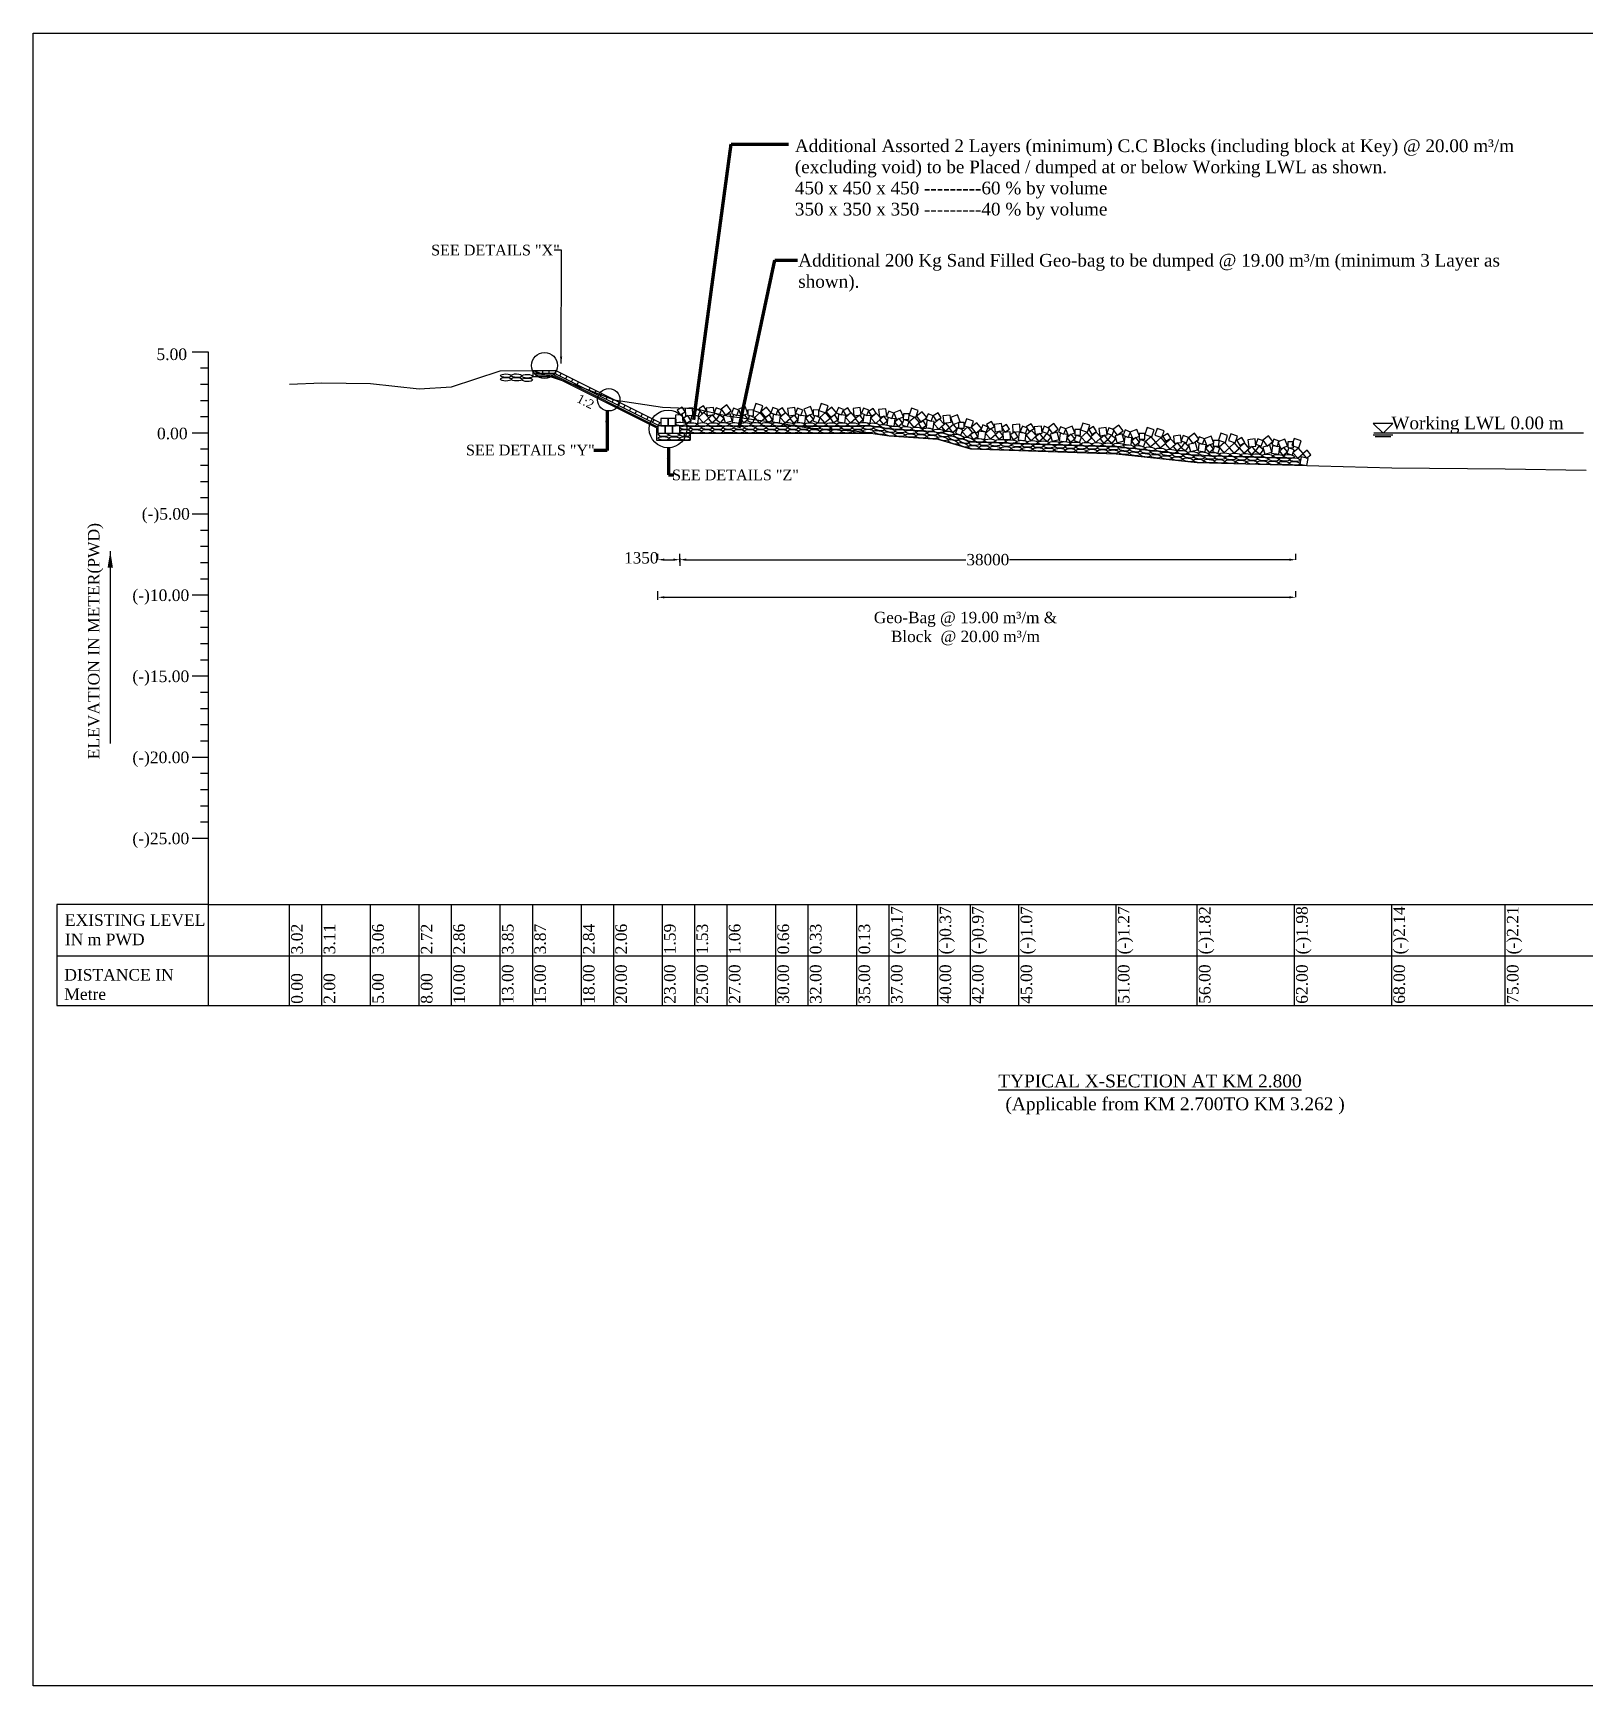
# Model space of a CAD drawing. Header units: metres. Extents: x -2434 to 11656, y -15288 to 8109.
# Drawn here: x 1716.4 to 1812.2, y -14117.7 to -14015.8 of the extents above; entities that cross this region are included whole.
import ezdxf

# ---------------------------------------------------------------- set-up
doc = ezdxf.new("R2010")
doc.units = ezdxf.units.M
doc.layers.add('LINE', color=7, linetype='Continuous')
doc.styles.get("Standard").update_dxf_attribs({"font": 'times.ttf'})
doc.dimstyles.get("Standard").update_dxf_attribs({"dimtxt": 0.5, "dimasz": 0.4075, "dimexe": 0.364, "dimexo": 0.219, "dimgap": 0.09, "dimtad": 0, "dimdec": 0, "dimlfac": 1000, "dimzin": 0, "dimdsep": 46, "dimtxsty": 'Standard', "dimcen": 0.09, "dimadec": 0, "dimazin": 0, "dimtfac": 1, "dimtdec": 0, "dimtofl": 0, "dimtmove": 0, "dimatfit": 3, "dimfxl": 1, "dimtolj": 1, "dimtzin": 0, "dimarcsym": 0})

# ---------------------------------------------------------------- blocks, each defined once
blk = doc.blocks.new('*D1532')
at = {"color": 0, "lineweight": -2, "ltscale": 0.5}
for p, q in [((1756.33, -14048.4), (1756.33, -14047.89)), ((1794.33, -14048.25), (1794.33, -14047.89)), ((1756.73, -14048.25), (1773.98, -14048.25)), ((1793.92, -14048.25), (1776.67, -14048.25))]:
    blk.add_line(p, q, dxfattribs=at)
at = {"color": 0, "linetype": 'Continuous', "lineweight": -3, "ltscale": 0.5}
for points in [[(1756.73, -14048.18), (1756.73, -14048.32), (1756.33, -14048.25)], [(1793.92, -14048.18), (1793.92, -14048.32), (1794.33, -14048.25)]]:
    blk.add_solid(points, dxfattribs=at)
at = {"layer": 'Defpoints', "color": 0, "linetype": 'Continuous', "lineweight": -3, "ltscale": 0.5}
for p in [(1794.33, -14048.25), (1794.33, -14048.25), (1756.33, -14053.95)]:
    blk.add_point(p, dxfattribs=at)
at = {"color": 0, "linetype": 'Continuous', "lineweight": -3, "ltscale": 0.5, "insert": (1775.33, -14048.25), "char_height": 0.7, "attachment_point": 5}
blk.add_mtext('\\A1;38000', dxfattribs=at)
blk = doc.blocks.new('*D1533')
at = {"color": 0, "lineweight": -2, "ltscale": 0.5}
for p, q in [((1754.98, -14048.25), (1754.98, -14047.89)), ((1755.38, -14048.25), (1755.92, -14048.25)), ((1756.33, -14048.16), (1756.33, -14048.62))]:
    blk.add_line(p, q, dxfattribs=at)
at = {"color": 0, "linetype": 'Continuous', "lineweight": -3, "ltscale": 0.5}
for points in [[(1755.38, -14048.18), (1755.38, -14048.32), (1754.98, -14048.25)], [(1755.92, -14048.18), (1755.92, -14048.32), (1756.33, -14048.25)]]:
    blk.add_solid(points, dxfattribs=at)
at = {"layer": 'Defpoints', "color": 0, "linetype": 'Continuous', "lineweight": -3, "ltscale": 0.5}
for p in [(1754.98, -14048.25), (1756.33, -14047.94), (1756.33, -14048.25)]:
    blk.add_point(p, dxfattribs=at)
at = {"color": 0, "linetype": 'Continuous', "lineweight": -3, "ltscale": 0.5, "insert": (1753.95, -14048.14), "char_height": 0.7, "attachment_point": 5}
blk.add_mtext('\\A1;1350', dxfattribs=at)
blk = doc.blocks.new('*D1534')
at = {"color": 0, "lineweight": -2, "ltscale": 0.5}
for p, q in [((1754.98, -14050.72), (1754.98, -14050.2)), ((1755.38, -14050.57), (1793.92, -14050.57)), ((1794.33, -14050.57), (1794.33, -14050.2))]:
    blk.add_line(p, q, dxfattribs=at)
at = {"color": 0, "linetype": 'Continuous', "lineweight": -3, "ltscale": 0.5}
for points in [[(1755.38, -14050.5), (1755.38, -14050.64), (1754.98, -14050.57)], [(1793.92, -14050.5), (1793.92, -14050.64), (1794.33, -14050.57)]]:
    blk.add_solid(points, dxfattribs=at)
at = {"layer": 'Defpoints', "color": 0, "linetype": 'Continuous', "lineweight": -3, "ltscale": 0.5}
for p in [(1794.33, -14050.57), (1794.33, -14050.57), (1754.98, -14056.61)]:
    blk.add_point(p, dxfattribs=at)
at = {"color": 0, "linetype": 'Continuous', "lineweight": -3, "ltscale": 0.5, "insert": (1773.95, -14052.5), "char_height": 0.7, "attachment_point": 5}
blk.add_mtext('\\A1;Geo-Bag @ 19.00 m³/m &\\PBlock  @ 20.00 m³/m', dxfattribs=at)

msp = doc.modelspace()

# ---------------------------------------------------------------- linework, layer by layer
at = {"color": 0, "lineweight": -2}
for p, q in [((1727.252059, -14035.442117), (1726.252059, -14035.442117)), ((1727.252059, -14075.741407), (1727.252059, -14035.442117)), ((1727.252059, -14036.442117), (1726.752059, -14036.442117)), ((1727.252059, -14037.442117), (1726.752059, -14037.442117)), ((1727.252059, -14038.442117), (1726.752059, -14038.442117)), ((1727.252059, -14039.442117), (1726.752059, -14039.442117)), ((1727.252059, -14040.442117), (1726.252059, -14040.442117)), ((1727.252059, -14041.442117), (1726.752059, -14041.442117)), ((1727.252059, -14042.442117), (1726.752059, -14042.442117)), ((1727.252059, -14043.442117), (1726.752059, -14043.442117)), ((1727.252059, -14044.442117), (1726.752059, -14044.442117)), ((1727.252059, -14045.442117), (1726.252059, -14045.442117)), ((1727.252059, -14046.442117), (1726.752059, -14046.442117)), ((1727.252059, -14047.442117), (1726.752059, -14047.442117)), ((1727.252059, -14048.442117), (1726.752059, -14048.442117)), ((1727.252059, -14049.442117), (1726.752059, -14049.442117)), ((1727.252059, -14050.442117), (1726.252059, -14050.442117)), ((1727.252059, -14051.442117), (1726.752059, -14051.442117)), ((1727.252059, -14052.442117), (1726.752059, -14052.442117)), ((1727.252059, -14053.442117), (1726.752059, -14053.442117)), ((1727.252059, -14054.442117), (1726.752059, -14054.442117)), ((1727.252059, -14055.442117), (1726.252059, -14055.442117)), ((1727.252059, -14056.442117), (1726.752059, -14056.442117)), ((1727.252059, -14057.442117), (1726.752059, -14057.442117)), ((1727.252059, -14058.442117), (1726.752059, -14058.442117)), ((1727.252059, -14059.442117), (1726.752059, -14059.442117)), ((1727.252059, -14060.442117), (1726.252059, -14060.442117)), ((1727.252059, -14061.442117), (1726.752059, -14061.442117)), ((1727.252059, -14062.442117), (1726.752059, -14062.442117)), ((1727.252059, -14063.442117), (1726.752059, -14063.442117)), ((1727.252059, -14064.442117), (1726.752059, -14064.442117)), ((1727.252059, -14065.442117), (1726.252059, -14065.442117)), ((1727.252059, -14069.522617), (1846.498815, -14069.522617)), ((1732.252059, -14075.741407), (1732.252059, -14069.522617)), ((1734.252059, -14075.741407), (1734.252059, -14069.522617)), ((1737.252059, -14075.741407), (1737.252059, -14069.522617)), ((1740.252059, -14075.741407), (1740.252059, -14069.522617)), ((1742.252059, -14075.741407), (1742.252059, -14069.522617)), ((1745.252059, -14075.741407), (1745.252059, -14069.522617)), ((1747.252059, -14075.741407), (1747.252059, -14069.522617)), ((1750.252059, -14075.741407), (1750.252059, -14069.522617)), ((1752.252059, -14075.741407), (1752.252059, -14069.522617)), ((1755.252059, -14075.741407), (1755.252059, -14069.522617)), ((1757.252059, -14075.741407), (1757.252059, -14069.522617)), ((1759.252059, -14075.741407), (1759.252059, -14069.522617)), ((1762.252059, -14075.741407), (1762.252059, -14069.522617)), ((1764.252059, -14075.741407), (1764.252059, -14069.522617)), ((1767.252059, -14075.741407), (1767.252059, -14069.522617)), ((1769.252059, -14075.741407), (1769.252059, -14069.522617)), ((1772.252059, -14075.741407), (1772.252059, -14069.522617)), ((1774.252059, -14075.741407), (1774.252059, -14069.522617)), ((1777.252059, -14075.741407), (1777.252059, -14069.522617)), ((1783.252059, -14075.741407), (1783.252059, -14069.522617)), ((1788.252059, -14075.741407), (1788.252059, -14069.522617)), ((1794.252059, -14075.741407), (1794.252059, -14069.522617)), ((1800.252059, -14075.741407), (1800.252059, -14069.522617)), ((1807.252059, -14075.741407), (1807.252059, -14069.522617)), ((1717.896001, -14072.692117), (1846.498815, -14072.692117)), ((1717.896001, -14075.741407), (1846.498815, -14075.741407))]:
    msp.add_line(p, q, dxfattribs=at)
at = {"color": 0, "linetype": 'Continuous', "lineweight": -3, "ltscale": 0.5}
for p, q in [((1747.221631, -14036.572117), (1748.652059, -14036.572117)), ((1747.252059, -14036.572117), (1747.252059, -14036.972117)), ((1747.452059, -14036.572117), (1747.452059, -14036.972117)), ((1747.852059, -14036.572117), (1747.852059, -14036.772117)), ((1748.252059, -14036.572117), (1748.252059, -14036.772117)), ((1755.163331, -14039.827753), (1748.652059, -14036.572117)), ((1748.652059, -14036.572117), (1748.652059, -14036.772117)), ((1748.588224, -14036.972117), (1747.252059, -14036.972117)), ((1748.652059, -14036.772117), (1747.452059, -14036.772117)), ((1748.581239, -14036.872117), (1747.452059, -14036.872117)), ((1754.980131, -14040.071563), (1748.581239, -14036.872117)), ((1754.880131, -14040.11807), (1748.588224, -14036.972117)), ((1755.043721, -14039.991555), (1748.604845, -14036.772117)), ((1748.924031, -14036.93171), (1749.013473, -14036.752824)), ((1749.281802, -14037.110595), (1749.371244, -14036.93171)), ((1749.639572, -14037.289481), (1749.729015, -14037.110595)), ((1749.997343, -14037.468366), (1750.086786, -14037.289481)), ((1750.712885, -14037.826137), (1750.802328, -14037.647251)), ((1751.070656, -14038.005022), (1751.160099, -14037.826137)), ((1751.428427, -14038.183908), (1751.51787, -14038.005022)), ((1751.786198, -14038.362793), (1751.87564, -14038.183908)), ((1752.143969, -14038.541679), (1752.233411, -14038.362793)), ((1752.501739, -14038.720564), (1752.591182, -14038.541679)), ((1752.85951, -14038.89945), (1752.948953, -14038.720564)), ((1753.217281, -14039.078335), (1753.306724, -14038.89945)), ((1753.575052, -14039.25722), (1753.664495, -14039.078335)), ((1753.932823, -14039.436106), (1754.022266, -14039.25722)), ((1754.290594, -14039.614991), (1754.380037, -14039.436106)), ((1754.648365, -14039.793877), (1754.737807, -14039.614991)), ((1755.006136, -14039.972762), (1755.095578, -14039.793877)), ((1756.326843, -14040.442117), (1768.092059, -14040.442117)), ((1756.595284, -14040.442117), (1756.595284, -14040.884819)), ((1756.972534, -14040.442117), (1756.972534, -14040.884819)), ((1799.709177, -14040.442117), (1799.109177, -14039.842117)), ((1800.309177, -14039.842117), (1799.109177, -14039.842117)), ((1799.109177, -14040.542117), (1800.309177, -14040.542117)), ((1812.083065, -14040.442117), (1799.138397, -14040.442117)), ((1799.229177, -14040.642117), (1800.189177, -14040.642117)), ((1799.709177, -14040.442117), (1800.309177, -14039.842117)), ((1754.880131, -14040.884819), (1756.972534, -14040.884819))]:
    msp.add_line(p, q, dxfattribs=at)
at = {"color": 0, "lineweight": -3, "ltscale": 0.5}
msp.add_line((1754.880131, -14040.11807), (1754.880131, -14040.884819), dxfattribs=at)
at = {"color": 0, "linetype": 'Continuous', "lineweight": -3, "ltscale": 0.5}
for points in [[(1732.252059, -14037.422117), (1734.252059, -14037.332117), (1737.252059, -14037.382117), (1740.252059, -14037.722117), (1742.252059, -14037.582117), (1745.252059, -14036.592117), (1747.252059, -14036.572117), (1750.252059, -14037.602117), (1752.252059, -14038.382117), (1755.252059, -14038.852117), (1757.252059, -14038.916117), (1759.252059, -14039.386117), (1762.252059, -14039.786117), (1764.252059, -14040.116117), (1767.252059, -14040.316117), (1769.252059, -14040.616117), (1772.252059, -14040.816117), (1774.252059, -14041.416117), (1777.252059, -14041.516117), (1783.252059, -14041.712117), (1788.252059, -14042.262117), (1794.252059, -14042.422117), (1800.252059, -14042.582117), (1807.252059, -14042.652117), (1812.252059, -14042.732117)], [(1759.142447, -14039.330429), (1759.502565, -14039.060587), (1759.232722, -14038.700469), (1758.872604, -14038.970311), (1759.142447, -14039.330429)], [(1761.305569, -14039.189114), (1761.447811, -14038.762187), (1761.020883, -14038.619945), (1760.878641, -14039.046873), (1761.305569, -14039.189114)], [(1765.337914, -14039.189532), (1765.480156, -14038.762604), (1765.053228, -14038.620362), (1764.910986, -14039.04729), (1765.337914, -14039.189532)], [(1756.077203, -14039.785342), (1756.526509, -14039.760355), (1756.501522, -14039.31105), (1756.052216, -14039.336037), (1756.077203, -14039.785342)], [(1756.357717, -14039.319047), (1756.65424, -14039.133106), (1756.4683, -14038.836583), (1756.171776, -14039.022524), (1756.357717, -14039.319047)], [(1756.702525, -14039.843328), (1756.999049, -14039.657387), (1756.813108, -14039.360864), (1756.516585, -14039.546804), (1756.702525, -14039.843328)], [(1756.67587, -14039.368273), (1757.125176, -14039.343286), (1757.100189, -14038.89398), (1756.650883, -14038.918967), (1756.67587, -14039.368273)], [(1757.491275, -14039.406109), (1757.045088, -14039.347649), (1756.986628, -14039.793836), (1757.432815, -14039.852296), (1757.491275, -14039.406109)], [(1757.124958, -14039.274331), (1757.451556, -14039.400165), (1757.577389, -14039.073567), (1757.250792, -14038.947734), (1757.124958, -14039.274331)], [(1758.11878, -14039.502228), (1757.815293, -14039.16997), (1757.483035, -14039.473458), (1757.786522, -14039.805716), (1758.11878, -14039.502228)], [(1757.680784, -14039.23767), (1757.977307, -14039.051729), (1757.791366, -14038.755206), (1757.494843, -14038.941146), (1757.680784, -14039.23767)], [(1758.403507, -14038.85799), (1757.956794, -14038.91228), (1758.011085, -14039.358993), (1758.457798, -14039.304703), (1758.403507, -14038.85799)], [(1758.573252, -14039.591915), (1758.35388, -14039.319195), (1758.081161, -14039.538567), (1758.300533, -14039.811287), (1758.573252, -14039.591915)], [(1758.442146, -14039.201913), (1758.768744, -14039.327746), (1758.894577, -14039.001149), (1758.56798, -14038.875315), (1758.442146, -14039.201913)], [(1758.840769, -14039.816412), (1759.054412, -14039.539182), (1758.777182, -14039.325539), (1758.563539, -14039.602769), (1758.840769, -14039.816412)], [(1759.006096, -14039.368405), (1759.126481, -14039.802003), (1759.56008, -14039.681618), (1759.439695, -14039.24802), (1759.006096, -14039.368405)], [(1759.509613, -14039.227968), (1759.836211, -14039.353801), (1759.962044, -14039.027204), (1759.635447, -14038.90137), (1759.509613, -14039.227968)], [(1760.062633, -14039.381876), (1759.616446, -14039.323417), (1759.557986, -14039.769603), (1760.004173, -14039.828063), (1760.062633, -14039.381876)], [(1759.94063, -14038.974073), (1760.107741, -14039.391893), (1760.525561, -14039.224783), (1760.35845, -14038.806962), (1759.94063, -14038.974073)], [(1760.537682, -14039.580474), (1760.31831, -14039.307754), (1760.045591, -14039.527126), (1760.264963, -14039.799846), (1760.537682, -14039.580474)], [(1760.496155, -14039.692754), (1760.822752, -14039.818588), (1760.948586, -14039.49199), (1760.621988, -14039.366157), (1760.496155, -14039.692754)], [(1760.877735, -14039.36796), (1760.880114, -14039.017968), (1760.530122, -14039.015589), (1760.527743, -14039.365581), (1760.877735, -14039.36796)], [(1761.275026, -14039.180786), (1760.934971, -14039.475511), (1761.229695, -14039.815566), (1761.56975, -14039.520842), (1761.275026, -14039.180786)], [(1761.323451, -14039.129757), (1761.604098, -14039.48152), (1761.955861, -14039.200872), (1761.675214, -14038.84911), (1761.323451, -14039.129757)], [(1761.752901, -14039.802993), (1762.049425, -14039.617052), (1761.863484, -14039.320529), (1761.566961, -14039.506469), (1761.752901, -14039.802993)], [(1761.950137, -14039.192052), (1762.276734, -14039.317886), (1762.402568, -14038.991288), (1762.07597, -14038.865455), (1761.950137, -14039.192052)], [(1762.540311, -14039.356973), (1762.094124, -14039.298514), (1762.035664, -14039.7447), (1762.481851, -14039.80316), (1762.540311, -14039.356973)], [(1762.557364, -14039.374051), (1762.853888, -14039.18811), (1762.667947, -14038.891587), (1762.371424, -14039.077528), (1762.557364, -14039.374051)], [(1763.160364, -14039.512923), (1762.856877, -14039.180665), (1762.524619, -14039.484152), (1762.828106, -14039.81641), (1763.160364, -14039.512923)], [(1763.426082, -14038.872459), (1762.979369, -14038.926749), (1763.033659, -14039.373462), (1763.480372, -14039.319172), (1763.426082, -14038.872459)], [(1763.614837, -14039.602609), (1763.395464, -14039.32989), (1763.122745, -14039.549262), (1763.342117, -14039.821981), (1763.614837, -14039.602609)], [(1763.468075, -14039.221919), (1763.794672, -14039.347753), (1763.920506, -14039.021155), (1763.593908, -14038.895322), (1763.468075, -14039.221919)], [(1764.096175, -14039.389385), (1763.649988, -14039.330925), (1763.591528, -14039.777112), (1764.037715, -14039.835572), (1764.096175, -14039.389385)], [(1763.972975, -14038.97449), (1764.140085, -14039.39231), (1764.557906, -14039.2252), (1764.390795, -14038.807379), (1763.972975, -14038.97449)], [(1764.570027, -14039.580891), (1764.350655, -14039.308171), (1764.077936, -14039.527544), (1764.297308, -14039.800263), (1764.570027, -14039.580891)], [(1764.5285, -14039.693172), (1764.855097, -14039.819005), (1764.980931, -14039.492408), (1764.654333, -14039.366574), (1764.5285, -14039.693172)], [(1764.91008, -14039.368377), (1764.912459, -14039.018386), (1764.562467, -14039.016007), (1764.560088, -14039.365998), (1764.91008, -14039.368377)], [(1765.307371, -14039.181204), (1764.967315, -14039.475928), (1765.26204, -14039.815983), (1765.602095, -14039.521259), (1765.307371, -14039.181204)], [(1765.355796, -14039.130174), (1765.636443, -14039.481937), (1765.988206, -14039.20129), (1765.707558, -14038.849527), (1765.355796, -14039.130174)], [(1765.785246, -14039.80341), (1766.081769, -14039.617469), (1765.895829, -14039.320946), (1765.599306, -14039.506886), (1765.785246, -14039.80341)], [(1765.982482, -14039.192469), (1766.309079, -14039.318303), (1766.434913, -14038.991705), (1766.108315, -14038.865872), (1765.982482, -14039.192469)], [(1766.572655, -14039.357391), (1766.126469, -14039.298931), (1766.068009, -14039.745117), (1766.514195, -14039.803577), (1766.572655, -14039.357391)], [(1766.589709, -14039.374468), (1766.886232, -14039.188528), (1766.700292, -14038.892004), (1766.403768, -14039.077945), (1766.589709, -14039.374468)], [(1767.192709, -14039.51334), (1766.889222, -14039.181082), (1766.556964, -14039.484569), (1766.860451, -14039.816827), (1767.192709, -14039.51334)], [(1767.458427, -14038.872876), (1767.011714, -14038.927166), (1767.066004, -14039.373879), (1767.512717, -14039.319589), (1767.458427, -14038.872876)], [(1767.647181, -14039.603026), (1767.427809, -14039.330307), (1767.15509, -14039.549679), (1767.374462, -14039.822399), (1767.647181, -14039.603026)], [(1767.538538, -14039.222191), (1767.865136, -14039.348024), (1767.990969, -14039.021427), (1767.664372, -14038.895593), (1767.538538, -14039.222191)], [(1768.128712, -14039.387112), (1767.682525, -14039.328652), (1767.624066, -14039.774838), (1768.070252, -14039.833298), (1768.128712, -14039.387112)], [(1768.145766, -14039.404189), (1768.442289, -14039.218249), (1768.256348, -14038.921725), (1767.959825, -14039.107666), (1768.145766, -14039.404189)], [(1768.748766, -14039.543061), (1768.445278, -14039.210803), (1768.11302, -14039.514291), (1768.416508, -14039.846549), (1768.748766, -14039.543061)], [(1769.041707, -14038.938732), (1768.594994, -14038.993022), (1768.649284, -14039.439735), (1769.095997, -14039.385445), (1769.041707, -14038.938732)], [(1769.142799, -14039.680979), (1768.923427, -14039.40826), (1768.650707, -14039.627632), (1768.87008, -14039.900352), (1769.142799, -14039.680979)], [(1769.086565, -14039.414898), (1769.413163, -14039.540732), (1769.538996, -14039.214134), (1769.212399, -14039.088301), (1769.086565, -14039.414898)], [(1769.609027, -14039.561247), (1769.162841, -14039.502787), (1769.104381, -14039.948973), (1769.550567, -14040.007433), (1769.609027, -14039.561247)], [(1769.532459, -14039.185667), (1769.69957, -14039.603487), (1770.11739, -14039.436377), (1769.95028, -14039.018556), (1769.532459, -14039.185667)], [(1770.072329, -14039.813081), (1769.852957, -14039.540362), (1769.580237, -14039.759734), (1769.79961, -14040.032453), (1770.072329, -14039.813081)], [(1770.030801, -14039.925362), (1770.357399, -14040.051195), (1770.483232, -14039.724598), (1770.156635, -14039.598764), (1770.030801, -14039.925362)], [(1770.466438, -14039.600568), (1770.468817, -14039.250576), (1770.118825, -14039.248197), (1770.116446, -14039.598189), (1770.466438, -14039.600568)], [(1770.897528, -14039.481269), (1771.03977, -14039.054341), (1770.612843, -14038.912099), (1770.470601, -14039.339027), (1770.897528, -14039.481269)], [(1770.817227, -14039.456359), (1770.477172, -14039.751084), (1770.771896, -14040.091139), (1771.111951, -14039.796415), (1770.817227, -14039.456359)], [(1770.924789, -14039.407676), (1771.205436, -14039.759439), (1771.557199, -14039.478792), (1771.276552, -14039.127029), (1770.924789, -14039.407676)], [(1771.23818, -14040.149584), (1771.534704, -14039.963643), (1771.348763, -14039.66712), (1771.05224, -14039.85306), (1771.23818, -14040.149584)], [(1771.513961, -14039.581452), (1771.840558, -14039.707286), (1771.966392, -14039.380688), (1771.639794, -14039.254855), (1771.513961, -14039.581452)], [(1772.020119, -14039.722909), (1771.573932, -14039.664449), (1771.515473, -14040.110636), (1771.961659, -14040.169096), (1772.020119, -14039.722909)], [(1772.147891, -14039.682526), (1772.444414, -14039.496585), (1772.258474, -14039.200062), (1771.96195, -14039.386002), (1772.147891, -14039.682526)], [(1772.637828, -14039.892989), (1772.334341, -14039.560731), (1772.002083, -14039.864219), (1772.30557, -14040.196477), (1772.637828, -14039.892989)], [(1773.009054, -14039.327871), (1772.562341, -14039.382161), (1772.616631, -14039.828874), (1773.063344, -14039.774584), (1773.009054, -14039.327871)], [(1773.031804, -14039.489032), (1773.198915, -14039.906852), (1773.616735, -14039.739742), (1773.449625, -14039.321921), (1773.031804, -14039.489032)], [(1774.297227, -14040.126271), (1774.439469, -14039.699343), (1774.012541, -14039.557101), (1773.8703, -14039.984029), (1774.297227, -14040.126271)], [(1775.439086, -14040.213857), (1775.735609, -14040.027917), (1775.549669, -14039.731394), (1775.253145, -14039.917334), (1775.439086, -14040.213857)], [(1772.963998, -14040.099423), (1772.744625, -14039.826703), (1772.471906, -14040.046076), (1772.691278, -14040.318795), (1772.963998, -14040.099423)], [(1773.429694, -14040.182615), (1773.210322, -14039.909895), (1772.937603, -14040.129268), (1773.156975, -14040.401987), (1773.429694, -14040.182615)], [(1773.329812, -14040.451062), (1773.656409, -14040.576896), (1773.782243, -14040.250298), (1773.455645, -14040.124465), (1773.329812, -14040.451062)], [(1773.869914, -14040.137427), (1773.872293, -14039.787435), (1773.522301, -14039.785056), (1773.519922, -14040.135048), (1773.869914, -14040.137427)], [(1774.093833, -14040.060325), (1773.753778, -14040.35505), (1774.048502, -14040.695105), (1774.388558, -14040.400381), (1774.093833, -14040.060325)], [(1774.416313, -14040.839793), (1774.712836, -14040.653853), (1774.526896, -14040.357329), (1774.230372, -14040.54327), (1774.416313, -14040.839793)], [(1774.305991, -14040.086258), (1774.586638, -14040.438021), (1774.938401, -14040.157374), (1774.657754, -14039.805611), (1774.305991, -14040.086258)], [(1775.198903, -14040.379748), (1774.752716, -14040.321288), (1774.694256, -14040.767475), (1775.140443, -14040.825934), (1775.198903, -14040.379748)], [(1774.897768, -14040.268012), (1775.224366, -14040.393846), (1775.350199, -14040.067248), (1775.023602, -14039.941415), (1774.897768, -14040.268012)], [(1775.826511, -14040.500293), (1775.523024, -14040.168035), (1775.190766, -14040.471522), (1775.494253, -14040.80378), (1775.826511, -14040.500293)], [(1776.171295, -14039.855866), (1775.724582, -14039.910156), (1775.778872, -14040.356869), (1776.225585, -14040.302579), (1776.171295, -14039.855866)], [(1776.274992, -14040.604318), (1776.055619, -14040.331599), (1775.7829, -14040.550971), (1776.002272, -14040.82369), (1776.274992, -14040.604318)], [(1776.380119, -14040.39313), (1776.676642, -14040.207189), (1776.490702, -14039.910666), (1776.194178, -14040.096606), (1776.380119, -14040.39313)], [(1776.285091, -14040.845868), (1776.734397, -14040.820881), (1776.70941, -14040.371575), (1776.260104, -14040.396562), (1776.285091, -14040.845868)], [(1776.892437, -14040.853744), (1777.188961, -14040.667804), (1777.00302, -14040.37128), (1776.706497, -14040.557221), (1776.892437, -14040.853744)], [(1776.872946, -14040.375092), (1777.322252, -14040.350105), (1777.297265, -14039.900799), (1776.847959, -14039.925786), (1776.872946, -14040.375092)], [(1777.699162, -14040.466635), (1777.252976, -14040.408175), (1777.194516, -14040.854361), (1777.640702, -14040.912821), (1777.699162, -14040.466635)], [(1777.332846, -14040.334857), (1777.659443, -14040.46069), (1777.785277, -14040.134093), (1777.458679, -14040.008259), (1777.332846, -14040.334857)], [(1778.323932, -14040.607701), (1778.020445, -14040.275443), (1777.688187, -14040.57893), (1777.991674, -14040.911188), (1778.323932, -14040.607701)], [(1777.885936, -14040.343142), (1778.182459, -14040.157202), (1777.996519, -14039.860678), (1777.699995, -14040.046619), (1777.885936, -14040.343142)], [(1778.636925, -14040.005593), (1778.190212, -14040.059883), (1778.244502, -14040.506596), (1778.691216, -14040.452306), (1778.636925, -14040.005593)], [(1778.747534, -14040.742334), (1778.528161, -14040.469614), (1778.255442, -14040.688987), (1778.474814, -14040.961706), (1778.747534, -14040.742334)], [(1778.675564, -14040.349516), (1779.002162, -14040.47535), (1779.127995, -14040.148752), (1778.801398, -14040.022919), (1778.675564, -14040.349516)], [(1779.01505, -14040.966831), (1779.228693, -14040.689601), (1778.951463, -14040.475958), (1778.73782, -14040.753188), (1779.01505, -14040.966831)], [(1779.318942, -14040.476312), (1779.67906, -14040.20647), (1779.409218, -14039.846352), (1779.0491, -14040.116194), (1779.318942, -14040.476312)], [(1779.182592, -14040.514288), (1779.302977, -14040.947886), (1779.736575, -14040.827501), (1779.61619, -14040.393903), (1779.182592, -14040.514288)], [(1779.686109, -14040.373851), (1780.012707, -14040.499684), (1780.13854, -14040.173087), (1779.811943, -14040.047253), (1779.686109, -14040.373851)], [(1780.239128, -14040.527759), (1779.792942, -14040.469299), (1779.734482, -14040.915486), (1780.180668, -14040.973946), (1780.239128, -14040.527759)], [(1780.117126, -14040.173871), (1780.284236, -14040.591691), (1780.702057, -14040.424581), (1780.534946, -14040.00676), (1780.117126, -14040.173871)], [(1780.696203, -14040.78924), (1780.476831, -14040.516521), (1780.204111, -14040.735893), (1780.423483, -14041.008612), (1780.696203, -14040.78924)], [(1780.654675, -14040.901521), (1780.981273, -14041.027355), (1781.107106, -14040.700757), (1780.780509, -14040.574924), (1780.654675, -14040.901521)], [(1781.054231, -14040.567758), (1781.05661, -14040.217767), (1780.706618, -14040.215388), (1780.704239, -14040.565379), (1781.054231, -14040.567758)], [(1781.482065, -14040.388913), (1781.624307, -14039.961985), (1781.197379, -14039.819743), (1781.055137, -14040.246671), (1781.482065, -14040.388913)], [(1781.433546, -14040.389553), (1781.093491, -14040.684277), (1781.388215, -14041.024333), (1781.72827, -14040.729608), (1781.433546, -14040.389553)], [(1781.74023, -14040.522356), (1782.036754, -14040.336415), (1781.850813, -14040.039892), (1781.55429, -14040.225832), (1781.74023, -14040.522356)], [(1782.319034, -14040.708596), (1782.015547, -14040.376338), (1781.683289, -14040.679826), (1781.986776, -14041.012084), (1782.319034, -14040.708596)], [(1782.632027, -14040.106489), (1782.185314, -14040.160779), (1782.239604, -14040.607492), (1782.686317, -14040.553202), (1782.632027, -14040.106489)], [(1782.742636, -14040.843229), (1782.523263, -14040.57051), (1782.250544, -14040.789882), (1782.469916, -14041.062602), (1782.742636, -14040.843229)], [(1782.670666, -14040.450412), (1782.997264, -14040.576245), (1783.123097, -14040.249648), (1782.7965, -14040.123814), (1782.670666, -14040.450412)], [(1783.010152, -14041.067727), (1783.223795, -14040.790497), (1782.946565, -14040.576854), (1782.732922, -14040.854084), (1783.010152, -14041.067727)], [(1783.314044, -14040.577208), (1783.674162, -14040.307366), (1783.40432, -14039.947247), (1783.044202, -14040.21709), (1783.314044, -14040.577208)], [(1783.177694, -14040.615184), (1783.298079, -14041.048782), (1783.731677, -14040.928397), (1783.611292, -14040.494798), (1783.177694, -14040.615184)], [(1783.669358, -14040.577728), (1783.995955, -14040.703561), (1784.121789, -14040.376964), (1783.795191, -14040.25113), (1783.669358, -14040.577728)], [(1784.222377, -14040.731636), (1783.77619, -14040.673176), (1783.71773, -14041.119363), (1784.163917, -14041.177823), (1784.222377, -14040.731636)], [(1784.100374, -14040.377748), (1784.267485, -14040.795568), (1784.685305, -14040.628458), (1784.518195, -14040.210637), (1784.100374, -14040.377748)], [(1784.679451, -14040.993117), (1784.460079, -14040.720398), (1784.18736, -14040.93977), (1784.406732, -14041.212489), (1784.679451, -14040.993117)], [(1785.009735, -14040.823152), (1785.012114, -14040.47316), (1784.662122, -14040.470781), (1784.659743, -14040.820773), (1785.009735, -14040.823152)], [(1785.445384, -14040.664068), (1785.587626, -14040.237141), (1785.160698, -14040.094899), (1785.018456, -14040.521826), (1785.445384, -14040.664068)], [(1785.396865, -14040.664709), (1785.05681, -14040.959433), (1785.351534, -14041.299488), (1785.69159, -14041.004764), (1785.396865, -14040.664709)], [(1786.062149, -14040.720747), (1786.204391, -14040.29382), (1785.777464, -14040.151578), (1785.635222, -14040.578505), (1786.062149, -14040.720747)], [(1786.013631, -14040.721388), (1785.673575, -14041.016112), (1785.9683, -14041.356167), (1786.308355, -14041.061443), (1786.013631, -14040.721388)], [(1786.320315, -14040.947995), (1786.616838, -14040.762054), (1786.430898, -14040.465531), (1786.134374, -14040.651471), (1786.320315, -14040.947995)], [(1787.223835, -14040.572434), (1786.777122, -14040.626724), (1786.831412, -14041.073437), (1787.278125, -14041.019147), (1787.223835, -14040.572434)], [(1787.262474, -14040.916357), (1787.589071, -14041.04219), (1787.714905, -14040.715593), (1787.388307, -14040.589759), (1787.262474, -14040.916357)], [(1787.982182, -14041.084815), (1788.342301, -14040.814973), (1788.072458, -14040.454854), (1787.71234, -14040.724697), (1787.982182, -14041.084815)], [(1788.249442, -14041.003367), (1788.57604, -14041.1292), (1788.701873, -14040.802603), (1788.375276, -14040.676769), (1788.249442, -14041.003367)], [(1788.680459, -14040.803387), (1788.84757, -14041.221207), (1789.26539, -14041.054097), (1789.098279, -14040.636276), (1788.680459, -14040.803387)], [(1789.982744, -14041.01968), (1790.124986, -14040.592752), (1789.698059, -14040.45051), (1789.555817, -14040.877438), (1789.982744, -14041.01968)], [(1790.597295, -14041.049036), (1790.739537, -14040.622109), (1790.31261, -14040.479867), (1790.170368, -14040.906794), (1790.597295, -14041.049036)], [(1790.882163, -14041.198852), (1791.178687, -14041.012912), (1790.992746, -14040.716388), (1790.696223, -14040.902329), (1790.882163, -14041.198852)], [(1792.557447, -14041.239522), (1792.917566, -14040.969679), (1792.647723, -14040.609561), (1792.287605, -14040.879403), (1792.557447, -14041.239522)], [(1784.610179, -14041.156915), (1784.936777, -14041.282748), (1785.06261, -14040.956151), (1784.736013, -14040.830317), (1784.610179, -14041.156915)], [(1786.899119, -14041.134235), (1786.595631, -14040.801977), (1786.263373, -14041.105465), (1786.566861, -14041.437723), (1786.899119, -14041.134235)], [(1787.259155, -14041.318873), (1787.039783, -14041.046154), (1786.767063, -14041.265526), (1786.986436, -14041.538245), (1787.259155, -14041.318873)], [(1787.526672, -14041.543371), (1787.740315, -14041.26614), (1787.463084, -14041.052497), (1787.249441, -14041.329728), (1787.526672, -14041.543371)], [(1787.715706, -14041.153137), (1787.836091, -14041.586736), (1788.269689, -14041.466351), (1788.149304, -14041.032752), (1787.715706, -14041.153137)], [(1788.802461, -14041.157275), (1788.356275, -14041.098815), (1788.297815, -14041.545002), (1788.744001, -14041.603462), (1788.802461, -14041.157275)], [(1789.259536, -14041.418756), (1789.040164, -14041.146037), (1788.767444, -14041.365409), (1788.986817, -14041.638128), (1789.259536, -14041.418756)], [(1789.190264, -14041.582554), (1789.516861, -14041.708387), (1789.642695, -14041.38179), (1789.316097, -14041.255956), (1789.190264, -14041.582554)], [(1789.589819, -14041.248791), (1789.592198, -14040.898799), (1789.242206, -14040.89642), (1789.239827, -14041.246412), (1789.589819, -14041.248791)], [(1789.934226, -14041.02032), (1789.594171, -14041.315045), (1789.888895, -14041.6551), (1790.22895, -14041.360376), (1789.934226, -14041.02032)], [(1790.548777, -14041.049677), (1790.208721, -14041.344401), (1790.503446, -14041.684456), (1790.843501, -14041.389732), (1790.548777, -14041.049677)], [(1791.460967, -14041.385093), (1791.15748, -14041.052835), (1790.825222, -14041.356322), (1791.128709, -14041.68858), (1791.460967, -14041.385093)], [(1791.850311, -14041.543034), (1791.630939, -14041.270314), (1791.35822, -14041.489686), (1791.577592, -14041.762406), (1791.850311, -14041.543034)], [(1791.814991, -14040.796594), (1791.368278, -14040.850885), (1791.422569, -14041.297598), (1791.869282, -14041.243307), (1791.814991, -14040.796594)], [(1792.120563, -14041.746153), (1792.334206, -14041.468922), (1792.056976, -14041.255279), (1791.843333, -14041.53251), (1792.120563, -14041.746153)], [(1791.856366, -14041.119139), (1792.182963, -14041.244972), (1792.308797, -14040.918375), (1791.982199, -14040.792541), (1791.856366, -14041.119139)], [(1792.290971, -14041.307844), (1792.411356, -14041.741442), (1792.844954, -14041.621057), (1792.724569, -14041.187459), (1792.290971, -14041.307844)], [(1793.341906, -14041.289091), (1792.895719, -14041.230632), (1792.837259, -14041.676818), (1793.283446, -14041.735278), (1793.341906, -14041.289091)], [(1792.850498, -14041.14462), (1793.177096, -14041.270454), (1793.302929, -14040.943856), (1792.976332, -14040.818023), (1792.850498, -14041.14462)], [(1793.228891, -14040.985938), (1793.396002, -14041.403758), (1793.813822, -14041.236647), (1793.646712, -14040.818827), (1793.228891, -14040.985938)], [(1793.807968, -14041.601307), (1793.588596, -14041.328588), (1793.315877, -14041.54796), (1793.535249, -14041.820679), (1793.807968, -14041.601307)], [(1793.782202, -14041.675055), (1794.108799, -14041.800888), (1794.234633, -14041.474291), (1793.908035, -14041.348457), (1793.782202, -14041.675055)], [(1794.181757, -14041.341292), (1794.184136, -14040.9913), (1793.834144, -14040.988921), (1793.831765, -14041.338913), (1794.181757, -14041.341292)], [(1794.51789, -14041.347969), (1794.660132, -14040.921041), (1794.233205, -14040.778799), (1794.090963, -14041.205727), (1794.51789, -14041.347969)], [(1794.493209, -14041.363522), (1794.153154, -14041.658246), (1794.447878, -14041.998302), (1794.787933, -14041.703577), (1794.493209, -14041.363522)], [(1795.259939, -14041.775254), (1795.040567, -14041.502535), (1794.767848, -14041.721907), (1794.98722, -14041.994626), (1795.259939, -14041.775254)], [(1795.101721, -14041.999302), (1794.661033, -14041.908231), (1794.569961, -14042.348919), (1795.01065, -14042.43999), (1795.101721, -14041.999302)]]:
    msp.add_lwpolyline(points, dxfattribs=at)
for points in [[(1755.163331, -14039.991555), (1755.613331, -14039.991555), (1755.613331, -14039.541555), (1755.163331, -14039.541555)], [(1755.613331, -14039.991555), (1756.063331, -14039.991555), (1756.063331, -14039.541555), (1755.613331, -14039.541555)], [(1754.980131, -14040.441555), (1755.430131, -14040.441555), (1755.430131, -14039.991555), (1754.980131, -14039.991555)], [(1755.430131, -14040.441555), (1755.880131, -14040.441555), (1755.880131, -14039.991555), (1755.430131, -14039.991555)], [(1755.880131, -14040.441555), (1756.330131, -14040.441555), (1756.330131, -14039.991555), (1755.880131, -14039.991555)]]:
    msp.add_lwpolyline(points, close=True, dxfattribs=at)
at = {"color": 0, "lineweight": -3, "ltscale": 0.5}
msp.add_lwpolyline([(1727.252059, -14069.522617), (1717.896001, -14069.522617), (1717.896001, -14075.741407)], dxfattribs=at)
at = {"color": 0, "linetype": 'Continuous', "lineweight": -3, "ltscale": 0.5}
for centre, radius in [((1747.981623, -14036.269206), 0.797365), ((1751.945065, -14038.389366), 0.68914), ((1755.603433, -14040.187711), 1.16136)]:
    msp.add_circle(centre, radius, dxfattribs=at)
for centre, major_axis in [((1745.596697, -14036.904196), (-0.332673, 0.007297)), ((1745.596697, -14037.120314), (-0.332673, 0.007297)), ((1746.255845, -14036.901156), (-0.332673, 0.007297)), ((1746.259433, -14037.11818), (-0.332673, 0.007297)), ((1746.915712, -14037.153989), (-0.332673, 0.007297)), ((1746.917122, -14036.936044), (-0.332673, 0.007297)), ((1755.31767, -14040.770084), (0.332472, -0.013683)), ((1755.318183, -14040.549996), (0.332472, -0.013683)), ((1755.97857, -14040.772318), (0.332472, -0.013683)), ((1755.979083, -14040.552231), (0.332472, -0.013683)), ((1756.392675, -14039.876695), (0.33266, -0.007868)), ((1756.635232, -14040.768653), (-0.332673, 0.007297)), ((1756.640237, -14040.548566), (-0.332673, 0.007297)), ((1756.663828, -14040.111646), (0.33266, -0.007868)), ((1756.663828, -14040.329477), (0.33266, -0.007868)), ((1757.054764, -14039.910845), (0.33266, -0.007868)), ((1757.330708, -14040.115963), (0.33266, -0.007868)), ((1757.330708, -14040.333794), (0.33266, -0.007868)), ((1757.721583, -14039.906528), (0.33266, -0.007868)), ((1757.997527, -14040.111646), (0.33266, -0.007868)), ((1757.997527, -14040.329477), (0.33266, -0.007868)), ((1758.388463, -14039.910845), (0.33266, -0.007868)), ((1758.664407, -14040.115963), (0.33266, -0.007868)), ((1758.664407, -14040.333794), (0.33266, -0.007868)), ((1759.047817, -14039.900754), (0.33266, -0.007868)), ((1759.323761, -14040.105872), (0.33266, -0.007868)), ((1759.323761, -14040.323703), (0.33266, -0.007868)), ((1759.714696, -14039.905071), (0.33266, -0.007868)), ((1759.99064, -14040.110189), (0.33266, -0.007868)), ((1759.99064, -14040.32802), (0.33266, -0.007868)), ((1760.377574, -14039.903693), (0.33266, -0.007868)), ((1760.653518, -14040.108811), (0.33266, -0.007868)), ((1760.653518, -14040.326642), (0.33266, -0.007868)), ((1761.041527, -14039.900962), (0.33266, -0.007868)), ((1761.317471, -14040.10608), (0.33266, -0.007868)), ((1761.317471, -14040.323911), (0.33266, -0.007868)), ((1761.701599, -14039.90176), (0.33266, -0.007868)), ((1761.985299, -14040.115884), (0.33266, -0.007868)), ((1761.985299, -14040.333715), (0.33266, -0.007868)), ((1762.364477, -14039.900381), (0.33266, -0.007868)), ((1762.648177, -14040.114505), (0.33266, -0.007868)), ((1762.648177, -14040.332336), (0.33266, -0.007868)), ((1763.02843, -14039.897651), (0.33266, -0.007868)), ((1763.31213, -14040.111775), (0.33266, -0.007868)), ((1763.31213, -14040.329606), (0.33266, -0.007868)), ((1763.696395, -14039.90176), (0.33266, -0.007868)), ((1763.980094, -14040.115884), (0.33266, -0.007868)), ((1763.980094, -14040.333715), (0.33266, -0.007868)), ((1764.360177, -14039.912076), (0.33266, -0.007868)), ((1764.637989, -14040.117048), (0.33266, -0.007868)), ((1764.643138, -14040.333596), (0.33266, -0.007868)), ((1765.022497, -14039.91458), (0.33266, -0.007868)), ((1765.300309, -14040.119552), (0.33266, -0.007868)), ((1765.305458, -14040.336099), (0.33266, -0.007868)), ((1765.685375, -14039.913201), (0.33266, -0.007868)), ((1765.963187, -14040.118173), (0.33266, -0.007868)), ((1765.968336, -14040.334721), (0.33266, -0.007868)), ((1766.349328, -14039.910471), (0.33266, -0.007868)), ((1766.62714, -14040.115443), (0.33266, -0.007868)), ((1766.632289, -14040.33199), (0.33266, -0.007868)), ((1767.017293, -14039.91458), (0.33266, -0.007868)), ((1767.295105, -14040.119552), (0.33266, -0.007868)), ((1767.300254, -14040.336099), (0.33266, -0.007868)), ((1767.677217, -14039.893514), (0.33266, -0.007868)), ((1767.945415, -14040.316181), (0.33266, -0.007868)), ((1767.956226, -14040.100624), (0.33266, -0.007868)), ((1768.331474, -14039.934853), (0.330485, -0.038785)), ((1768.599438, -14040.400983), (0.325851, -0.067425)), ((1768.612203, -14040.173433), (0.325851, -0.067425)), ((1768.988645, -14040.030198), (0.325851, -0.067425)), ((1769.250721, -14040.497655), (0.325851, -0.067425)), ((1769.268827, -14040.277979), (0.325851, -0.067425)), ((1769.644078, -14040.115137), (0.332273, -0.017872)), ((1769.902507, -14040.547972), (0.332273, -0.017872)), ((1769.922957, -14040.323759), (0.332273, -0.017872)), ((1770.307475, -14040.14684), (0.332273, -0.017872)), ((1770.559652, -14040.593179), (0.332273, -0.017872)), ((1770.580102, -14040.368967), (0.332273, -0.017872)), ((1770.967485, -14040.193925), (0.332273, -0.017872)), ((1771.225003, -14040.638752), (0.332273, -0.017872)), ((1771.240112, -14040.416051), (0.332273, -0.017872)), ((1771.636093, -14040.236264), (0.332273, -0.017872)), ((1771.89361, -14040.681092), (0.332273, -0.017872)), ((1771.90872, -14040.458391), (0.332273, -0.017872)), ((1772.294801, -14040.306135), (0.332273, -0.017872)), ((1772.545288, -14040.786189), (0.326465, -0.064386)), ((1772.569255, -14040.558275), (0.326465, -0.064386)), ((1772.923553, -14040.437669), (0.326465, -0.064386)), ((1773.203252, -14040.751936), (0.3159, -0.104555)), ((1773.530978, -14040.651562), (0.3159, -0.104555)), ((1774.164937, -14040.832287), (0.3159, -0.104555)), ((1773.179285, -14040.97985), (0.3159, -0.104555)), ((1773.816761, -14041.169545), (0.3159, -0.104555)), ((1773.840728, -14040.94163), (0.3159, -0.104555)), ((1774.456179, -14041.315892), (0.331357, -0.030451)), ((1774.480146, -14041.087977), (0.331357, -0.030451)), ((1774.794977, -14040.891191), (0.331357, -0.030451)), ((1775.115342, -14041.33422), (0.332711, -0.00531)), ((1775.13931, -14041.106305), (0.332711, -0.00531)), ((1775.450753, -14040.914525), (0.332711, -0.00531)), ((1775.783168, -14041.358466), (0.332711, -0.00531)), ((1775.807135, -14041.130551), (0.332711, -0.00531)), ((1776.118579, -14040.938771), (0.332711, -0.00531)), ((1776.440443, -14041.384016), (0.332711, -0.00531)), ((1776.464411, -14041.156101), (0.332711, -0.00531)), ((1776.774161, -14040.967397), (0.332711, -0.00531)), ((1777.105534, -14041.403361), (0.332711, -0.00531)), ((1777.120774, -14041.183476), (0.332711, -0.00531)), ((1777.430524, -14040.994772), (0.332711, -0.00531)), ((1777.765023, -14041.425365), (0.332711, -0.00531)), ((1777.780263, -14041.20548), (0.332711, -0.00531)), ((1778.090014, -14041.016776), (0.332711, -0.00531)), ((1778.432458, -14041.44617), (0.332711, -0.00531)), ((1778.447698, -14041.226285), (0.332711, -0.00531)), ((1778.757449, -14041.037581), (0.332711, -0.00531)), ((1779.099893, -14041.472502), (0.332711, -0.00531)), ((1779.115133, -14041.252617), (0.332711, -0.00531)), ((1779.424884, -14041.063913), (0.332711, -0.00531)), ((1779.767329, -14041.485641), (0.332711, -0.00531)), ((1779.782569, -14041.265757), (0.332711, -0.00531)), ((1780.092319, -14041.077053), (0.332711, -0.00531)), ((1780.418612, -14041.512026), (0.332711, -0.00531)), ((1780.433852, -14041.292141), (0.332711, -0.00531)), ((1780.743602, -14041.103437), (0.332711, -0.00531)), ((1781.081748, -14041.538305), (0.332711, -0.00531)), ((1781.096989, -14041.318421), (0.332711, -0.00531)), ((1781.406739, -14041.129717), (0.332711, -0.00531)), ((1781.749184, -14041.551497), (0.332711, -0.00531)), ((1781.764424, -14041.331613), (0.332711, -0.00531)), ((1782.074695, -14041.135505), (0.332711, -0.00531)), ((1782.41232, -14041.573397), (0.332711, -0.00531)), ((1782.42756, -14041.353512), (0.332711, -0.00531)), ((1782.737832, -14041.157405), (0.332711, -0.00531)), ((1783.064515, -14041.590969), (0.332711, -0.00531)), ((1783.079755, -14041.371084), (0.332711, -0.00531)), ((1783.390027, -14041.174977), (0.332711, -0.00531)), ((1783.717243, -14041.655725), (0.330571, -0.038047)), ((1783.732483, -14041.43584), (0.330571, -0.038047)), ((1784.028035, -14041.271435), (0.330571, -0.038047)), ((1784.378165, -14041.719287), (0.330571, -0.038047)), ((1784.396662, -14041.493301), (0.330571, -0.038047)), ((1784.692214, -14041.328896), (0.330571, -0.038047)), ((1785.033226, -14041.802141), (0.330571, -0.038047)), ((1785.051722, -14041.576156), (0.330571, -0.038047)), ((1785.347275, -14041.41175), (0.330571, -0.038047)), ((1785.691152, -14041.867841), (0.330571, -0.038047)), ((1785.709649, -14041.641855), (0.330571, -0.038047)), ((1786.005201, -14041.47745), (0.330571, -0.038047)), ((1786.367575, -14041.724032), (0.330571, -0.038047)), ((1786.668729, -14041.554621), (0.330571, -0.038047)), ((1787.036573, -14041.795206), (0.330571, -0.038047)), ((1787.337727, -14041.625795), (0.330571, -0.038047)), ((1787.701273, -14041.865911), (0.330571, -0.038047)), ((1788.002426, -14041.6965), (0.330571, -0.038047)), ((1788.647457, -14041.72205), (0.330571, -0.038047)), ((1789.29353, -14041.748799), (0.330571, -0.038047)), ((1789.943065, -14041.767198), (0.332006, -0.022296)), ((1790.602685, -14041.790975), (0.332006, -0.022296)), ((1791.263868, -14041.804375), (0.332006, -0.022296)), ((1791.933126, -14041.825754), (0.332006, -0.022296)), ((1792.589229, -14041.848488), (0.332006, -0.022296)), ((1793.252887, -14041.867415), (0.332006, -0.022296)), ((1793.916544, -14041.878783), (0.332006, -0.022296)), ((1786.349079, -14041.950017), (0.330571, -0.038047)), ((1787.018077, -14042.021192), (0.330571, -0.038047)), ((1787.682777, -14042.091897), (0.330571, -0.038047)), ((1788.341615, -14042.1589), (0.330571, -0.038047)), ((1788.360111, -14041.932914), (0.330571, -0.038047)), ((1788.981175, -14042.170893), (0.330571, -0.038047)), ((1788.999671, -14041.944907), (0.330571, -0.038047)), ((1789.63071, -14042.189291), (0.332006, -0.022296)), ((1789.649206, -14041.963305), (0.332006, -0.022296)), ((1790.289287, -14042.207958), (0.332006, -0.022296)), ((1790.307784, -14041.981972), (0.332006, -0.022296)), ((1790.95047, -14042.221359), (0.332006, -0.022296)), ((1790.968967, -14041.995373), (0.332006, -0.022296)), ((1791.619729, -14042.242737), (0.332006, -0.022296)), ((1791.638225, -14042.016752), (0.332006, -0.022296)), ((1792.275832, -14042.265471), (0.332006, -0.022296)), ((1792.294328, -14042.039486), (0.332006, -0.022296)), ((1792.939489, -14042.284399), (0.332006, -0.022296)), ((1792.957986, -14042.058413), (0.332006, -0.022296)), ((1793.603147, -14042.295766), (0.332006, -0.022296)), ((1793.621643, -14042.06978), (0.332006, -0.022296)), ((1794.25925, -14042.310939), (0.332006, -0.022296)), ((1794.277746, -14042.084954), (0.332006, -0.022296))]:
    msp.add_ellipse(centre, major_axis=major_axis, ratio=0.3297157707, dxfattribs=at)
at = {"layer": 'LINE', "color": 0, "linetype": 'ByBlock', "lineweight": -3, "ltscale": 0.5}
msp.add_lwpolyline([(1716.426855, -14015.7692), (1864.47058, -14015.7692), (1864.47058, -14117.713233), (1716.426855, -14117.713233)], close=True, dxfattribs=at)

# ---------------------------------------------------------------- texts
at = {"color": 0, "linetype": 'Continuous', "lineweight": -3, "ltscale": 0.5}
msp.add_text('1:2', height=0.55, rotation=333.14815847, dxfattribs=at).set_placement((1749.916408, -14038.502228))
at = {"color": 0, "lineweight": -2}
msp.add_text('ELEVATION IN METER(PWD)', height=0.715, rotation=90, dxfattribs=at).set_placement((1720.525893, -14060.563999))
at = {"color": 0, "linetype": 'Continuous', "lineweight": -3, "ltscale": 0.5, "attachment_point": 1}
for s, insert, char_height, width in [('Additional Assorted 2 Layers (minimum) C.C Blocks (including block at Key) @ 20.00 {\\C0;m³/m} (excluding void) to be Placed / dumped at or below Working LWL as shown. \\P450 x 450 x 450 ---------60 % by volume\\P350 x 350 x 350 ---------40 % by volume', (1763.425148, -14022.328517), 0.781767752, 46.31614072), ('Additional 200 Kg Sand Filled Geo-bag to be dumped @ 19.00 m³/m ({\\C7;minimum} 3 Layer as shown).', (1763.634612, -14029.392211), 0.78176775, 44.3343089), ('Working LWL 0.00 m', (1800.226907, -14039.425179), 0.78176775, 30.04400339)]:
    msp.add_mtext(s, dxfattribs=dict(at, insert=insert, char_height=char_height, width=width))
at = {"color": 0, "linetype": 'Continuous', "lineweight": -3, "ltscale": 0.5, "char_height": 0.65828823}
for s, insert, attachment_point in [('SEE DETAILS "X"', (1740.985141, -14028.824618), 1), ('SEE DETAILS "Y"', (1751.073737, -14041.159901), 3), ('SEE DETAILS "Z"', (1763.67303, -14042.692359), 3)]:
    msp.add_mtext(s, dxfattribs=dict(at, insert=insert, attachment_point=attachment_point))
at = {"color": 0, "lineweight": -2, "char_height": 0.715, "attachment_point": 1}
for s, insert, width in [('5.00', (1724.039099, -14035.222168), 2), ('0.00', (1724.07225, -14040.109361), 2), ('(-)5.00', (1723.132457, -14045.063603), 2), ('(-)10.00', (1722.554501, -14050.084793), 2), ('(-)15.00', (1722.554501, -14055.084793), 2), ('(-)20.00', (1722.554501, -14060.084793), 2), ('(-)25.00', (1722.554501, -14065.084793), 2), ('EXISTING LEVEL IN m PWD', (1718.388476, -14070.120996), 8.82203068), ('DISTANCE IN Metre', (1718.353857, -14073.495939), 6.93160649)]:
    msp.add_mtext(s, dxfattribs=dict(at, insert=insert, width=width))
at = {"color": 0, "lineweight": -2, "char_height": 0.715, "width": 2.15, "attachment_point": 1, "rotation": 90}
for s, insert in [('(-)0.17', (1769.352059, -14072.592117)), ('(-)0.37', (1772.352059, -14072.592117)), ('(-)0.97', (1774.352059, -14072.592117)), ('(-)1.07', (1777.352059, -14072.592117)), ('(-)1.27', (1783.352059, -14072.592117)), ('(-)1.82', (1788.352059, -14072.592117)), ('(-)1.98', (1794.352059, -14072.592117)), ('(-)2.14', (1800.352059, -14072.592117)), ('(-)2.21', (1807.352059, -14072.592117)), ('3.02', (1732.352059, -14072.592117)), ('3.11', (1734.352059, -14072.592117)), ('3.06', (1737.352059, -14072.592117)), ('2.72', (1740.352059, -14072.592117)), ('2.86', (1742.352059, -14072.592117)), ('3.85', (1745.352059, -14072.592117)), ('3.87', (1747.352059, -14072.592117)), ('2.84', (1750.352059, -14072.592117)), ('2.06', (1752.352059, -14072.592117)), ('1.59', (1755.352059, -14072.592117)), ('1.53', (1757.352059, -14072.592117)), ('1.06', (1759.352059, -14072.592117)), ('0.66', (1762.352059, -14072.592117)), ('0.33', (1764.352059, -14072.592117)), ('0.13', (1767.352059, -14072.592117)), ('10.00', (1742.352059, -14075.641407)), ('13.00', (1745.352059, -14075.641407)), ('15.00', (1747.352059, -14075.641407)), ('18.00', (1750.352059, -14075.641407)), ('20.00', (1752.352059, -14075.641407)), ('23.00', (1755.352059, -14075.641407)), ('25.00', (1757.352059, -14075.641407)), ('27.00', (1759.352059, -14075.641407)), ('30.00', (1762.352059, -14075.641407)), ('32.00', (1764.352059, -14075.641407)), ('35.00', (1767.352059, -14075.641407)), ('37.00', (1769.352059, -14075.641407)), ('40.00', (1772.352059, -14075.641407)), ('42.00', (1774.352059, -14075.641407)), ('45.00', (1777.352059, -14075.641407)), ('51.00', (1783.352059, -14075.641407)), ('56.00', (1788.352059, -14075.641407)), ('62.00', (1794.352059, -14075.641407)), ('68.00', (1800.352059, -14075.641407)), ('75.00', (1807.352059, -14075.641407)), ('0.00', (1732.352059, -14075.641407)), ('2.00', (1734.352059, -14075.641407)), ('5.00', (1737.352059, -14075.641407)), ('8.00', (1740.352059, -14075.641407))]:
    msp.add_mtext(s, dxfattribs=dict(at, insert=insert))
at = {"char_height": 0.78947585, "attachment_point": 1}
for s, insert in [('{\\LTYPICAL X-SECTION AT KM 2.800}', (1775.975145, -14080.004834)), ('(Applicable from KM 2.700TO KM 3.262 )', (1776.417109, -14081.416253))]:
    msp.add_mtext(s, dxfattribs=dict(at, insert=insert))

# ---------------------------------------------------------------- dimensions: what is measured, and where the dimension line sits
at = {"color": 0, "linetype": 'Continuous', "lineweight": -3, "ltscale": 0.5}
dim = msp.add_linear_dim(base=(1756.326843, -14048.251669), p1=(1754.976843, -14048.251669), p2=(1756.326843, -14047.937001), dimstyle='Standard', override={"dimtxt": 0.7, "dimtmove": 2, "dimfxl": 0.15, "dimfxlon": 1}, dxfattribs=at)
dim.commit()
dim.dimension.update_dxf_attribs({"geometry": '*D1533', "text_midpoint": (1753.953414, -14048.14137), "dimtype": 160})
dim = msp.add_linear_dim(base=(1794.326843, -14050.568989), p1=(1754.976843, -14056.612695), p2=(1794.326843, -14050.568989), text='Geo-Bag @ 19.00 m³/m &\\PBlock  @ 20.00 m³/m', dimstyle='Standard', override={"dimtxt": 0.7, "dimtmove": 2, "dimfxl": 0.15, "dimfxlon": 1}, dxfattribs=at)
dim.commit()
dim.dimension.update_dxf_attribs({"geometry": '*D1534', "text_midpoint": (1773.952238, -14052.502507), "dimtype": 160})
dim = msp.add_linear_dim(base=(1794.326843, -14048.251669), p1=(1756.326843, -14053.950193), p2=(1794.326843, -14048.251669), dimstyle='Standard', override={"dimtxt": 0.7, "dimtmove": 2, "dimfxl": 0.15, "dimfxlon": 1}, dxfattribs=at)
dim.commit()
dim.dimension.update_dxf_attribs({"geometry": '*D1532', "text_midpoint": (1775.326843, -14048.251669)})

# ---------------------------------------------------------------- leaders
for points, override in [([(1757.198532, -14039.633635), (1759.505549, -14022.618123), (1763.024521, -14022.619757)], {"dimtxt": 0.9, "dimasz": 0.7, "dimclrd": 7, "dimclre": 7, "dimclrt": 7, "dimlwd": 65535, "dimlwe": 65535}), ([(1749.001398, -14036.144766), (1749.030633, -14029.15118), (1748.570484, -14029.15118)], {"dimfxl": 0.15, "dimfxlon": 1}), ([(1759.99064, -14040.110189), (1762.195488, -14029.78139), (1763.580642, -14029.78139)], {"dimtxt": 0.9, "dimasz": 0.7, "dimclrd": 7, "dimclre": 7, "dimclrt": 7, "dimlwd": 65535, "dimlwe": 65535}), ([(1751.838724, -14039.070252), (1751.855687, -14041.514903), (1751.020052, -14041.514903)], {"dimtxt": 0.9, "dimasz": 0.7, "dimclrd": 7, "dimclre": 7, "dimclrt": 7, "dimlwd": 65535, "dimlwe": 65535}), ([(1755.637822, -14041.314992), (1755.637822, -14043.008127), (1755.960536, -14043.008127)], {"dimtxt": 0.9, "dimasz": 0.7, "dimclrd": 7, "dimclre": 7, "dimclrt": 7, "dimlwd": 65535, "dimlwe": 65535}), ([(1721.19101, -14047.733869), (1721.19101, -14059.590816)], {"dimasz": 1, "dimgap": 0.09, "dimtad": 0, "dimfxl": 0.15, "dimfxlon": 1})]:
    msp.add_leader(points, dimstyle='Standard', override=override, dxfattribs=at)

doc.saveas('drawing.dxf')
